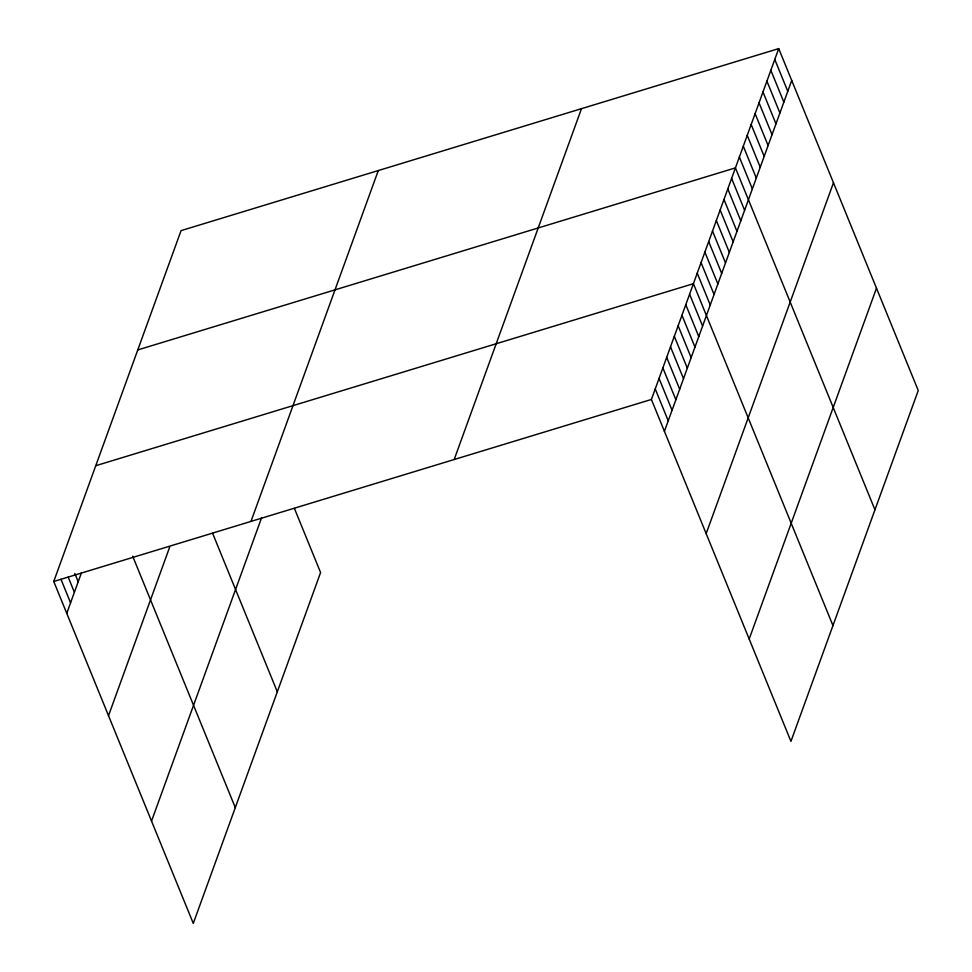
<?xml version="1.0" encoding="UTF-8"?>
<svg xmlns="http://www.w3.org/2000/svg" width="972" height="972" viewBox="0 0 972 972"><rect width="100%" height="100%" fill="white"/><g stroke="black" fill="none" stroke-linecap="round" stroke-linejoin="round"><path stroke-width="1.46" d="M294.419 508.429L320.59 572.544L193.282 923.4L53.752 581.487L181.059 230.631L778.718 48.6L918.248 390.513L790.941 741.369L651.41 399.456L778.718 48.6M66.752 613.344L81.551 572.557M108.512 715.671L169.614 547.26M250.983 521.417L378.29 170.562M151.535 821.085L261.626 517.675M454.179 459.525L581.487 108.67M664.411 431.313L791.718 80.457M706.17 533.628L833.466 182.772M749.181 639.041L876.489 288.186M137.781 349.932L735.427 167.889L874.958 509.802M95.766 465.71L693.425 283.678L832.955 625.579M53.752 581.487L651.41 399.456M774.781 59.45L787.782 91.307M770.845 70.288L783.845 102.145M766.908 81.138L779.909 112.995M762.971 91.976L775.972 123.833M759.035 102.825L772.035 134.683M755.11 113.663L768.111 145.521M751.174 124.513L764.174 156.37M747.237 135.351L760.238 167.208M743.301 146.201L756.301 178.058M739.364 157.051L752.364 188.908M731.612 178.411L744.613 210.268M727.797 188.945L740.798 220.802M723.97 199.467L736.97 231.324M720.155 209.988L733.155 241.846M716.34 220.523L729.34 252.38M712.512 231.044L725.513 262.902M708.697 241.566L721.698 273.424M704.882 252.1L717.883 283.958M701.055 262.622L714.056 294.48M697.24 273.144L710.24 305.001M689.598 294.2L702.598 326.057M685.782 304.722L698.783 336.579M681.967 315.256L694.968 347.101M678.14 325.778L691.141 357.635M674.325 336.3L687.326 368.157M670.51 346.822L683.51 378.679M666.683 357.356L679.683 389.213M662.868 367.878L675.868 399.735M659.052 378.4L672.053 410.257M655.225 388.934L668.226 420.791M212.613 533.3L277.312 691.833M132.702 556.227L235.297 807.623M74.82 573.456L78.21 581.766M68.174 577.064L74.394 592.3M60.969 579.276L70.579 602.822"/></g></svg>
